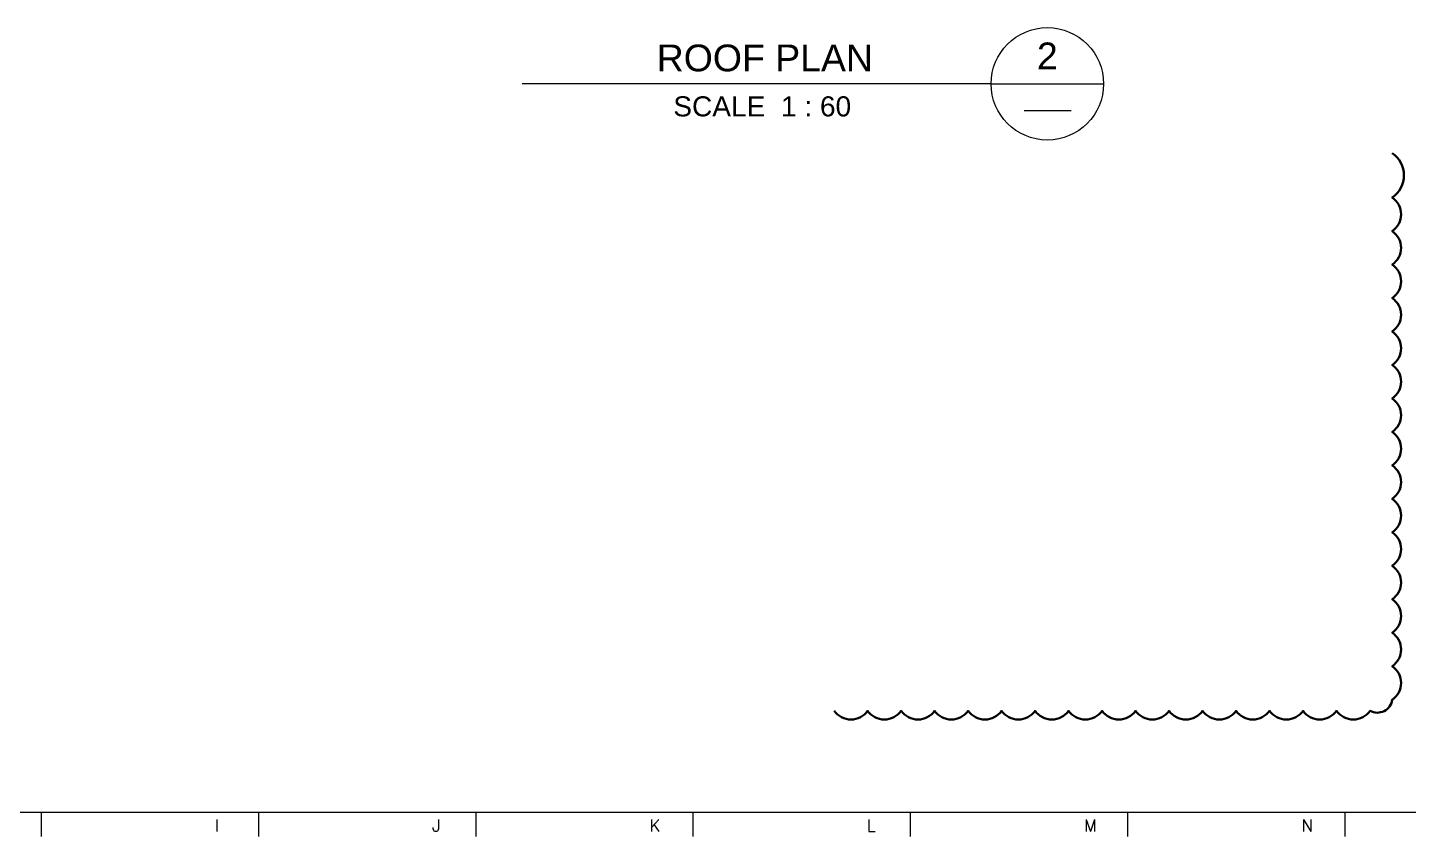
# Model space of a CAD drawing. Header units: millimetres. Extents: x 66027 to 360317, y -114806 to -64032.
# Drawn here: x 98429 to 123167, y -113869 to -99369 of the extents above; entities that cross this region are included whole.
import ezdxf
from ezdxf.enums import TextEntityAlignment as Align

# ---------------------------------------------------------------- set-up
doc = ezdxf.new("R2010")
doc.units = ezdxf.units.MM
doc.header["$LTSCALE"] = 140
for name, color, linetype in [('1', 7, 'Continuous'), ('TAN-TIT', 30, 'Continuous'), ('TITLE', 7, 'Continuous')]:
    doc.layers.add(name, color=color, linetype=linetype)
doc.layers.add('C_REV', color=4, linetype='Continuous', lineweight=50)
doc.styles.add('Arial', font='arial.ttf')
doc.styles.add('COM', font='COMPLEX', dxfattribs={"height": 5})

# ---------------------------------------------------------------- blocks, each defined once
blk = doc.blocks.new('BORDER')
at = {"layer": 'TAN-TIT'}
for p, q in [((4977, 3520), (232823, 3520)), ((108806, 3520), (108806, 2078)), ((121784, 3520), (121784, 2078)), ((134763, 3520), (134763, 2078)), ((147741, 3520), (147741, 2078)), ((160720, 3520), (160720, 2078)), ((173699, 3520), (173699, 2078)), ((186677, 3520), (186677, 2078))]:
    blk.add_line(p, q, dxfattribs=at)
at = {"layer": 'TAN-TIT', "style": 'COM'}
for s, p in [('I', (119188, 2366)), ('J', (132167, 2366)), ('K', (145146, 2366)), ('L', (158124, 2366)), ('M', (171103, 2366)), ('N', (184082, 2366))]:
    blk.add_text(s, height=721, dxfattribs=at).set_placement(p)

msp = doc.modelspace()

# ---------------------------------------------------------------- linework, layer by layer
at = {"layer": 'C_REV'}
msp.add_lwpolyline([(112879, -111617.6, 0.5205671), (113479, -111617.6, 0.5205671), (114079, -111617.6, 0.5205671), (114679, -111617.6, 0.5205671), (115279, -111617.6, 0.5205671), (115879, -111617.6, 0.5205671), (116479, -111617.6, 0.5205671), (117079, -111617.6, 0.5205671), (117679, -111617.6, 0.5205671), (118279, -111617.6, 0.5205671), (118879, -111617.6, 0.5205671), (119479, -111617.6, 0.5205671), (120079, -111617.6, 0.5205671), (120679, -111617.6, 0.5205671), (121279, -111617.6, 0.5205671), (121879, -111617.6, 0.5205671), (122479, -111617.6, 0.5205671), (122879, -111417.6, 0.5205671), (122879, -110817.6, 0.5205671), (122879, -110217.6, 0.5205671), (122879, -109617.6, 0.5205671), (122879, -109017.6, 0.5205671), (122879, -108417.6, 0.5205671), (122879, -107817.6, 0.5205671), (122879, -107217.6, 0.5205671), (122879, -106617.6, 0.5205671), (122879, -106017.6, 0.5205671), (122879, -105417.6, 0.5205671), (122879, -104817.6, 0.5205671), (122879, -104217.6, 0.5205671), (122879, -103617.6, 0.5205671), (122879, -103017.6, 0.5205671), (122879, -102417.6, 0.5205671), (122879, -101617.6, 0.5205671)], format="xyb", dxfattribs=at)
at = {"layer": 'TITLE', "color": 1, "linetype": 'Continuous'}
msp.add_line((115690.3, -100376.7), (107290.9, -100376.7), dxfattribs=at)
msp.add_lwpolyline([(115690.3, -100376.7), (117706.3, -100376.7)], dxfattribs=at)
at = {"layer": 'TITLE', "color": 2, "linetype": 'Continuous'}
msp.add_lwpolyline([(116285.4, -100855.7), (117123.1, -100855.7)], dxfattribs=at)
at = {"layer": 'TITLE', "color": 1, "linetype": 'Continuous'}
msp.add_circle((116698.3, -100376.7), 1008, dxfattribs=at)

# ---------------------------------------------------------------- block references
at = {"layer": '1', "xscale": 0.3, "yscale": 0.3, "zscale": 0.3}
msp.add_blockref('BORDER', (66027.4, -114492.2), dxfattribs=at)

# ---------------------------------------------------------------- texts
at = {"layer": 'TITLE', "color": 3, "ltscale": 10, "style": 'Arial'}
msp.add_text('ROOF PLAN', height=480, dxfattribs=at).set_placement((111637.3, -100152.7), align=Align.CENTER)
at = {"layer": 'TITLE', "color": 2, "ltscale": 10, "style": 'Arial'}
msp.add_text('2', height=480, dxfattribs=at).set_placement((116698.3, -99872.7), align=Align.MIDDLE)
at = {"layer": 'TITLE', "color": 2, "linetype": 'Continuous', "style": 'Arial'}
msp.add_text('SCALE  1 : 60', height=360, dxfattribs=at).set_placement((111590.2, -100600.7), align=Align.TOP_CENTER)

doc.saveas('drawing.dxf')
